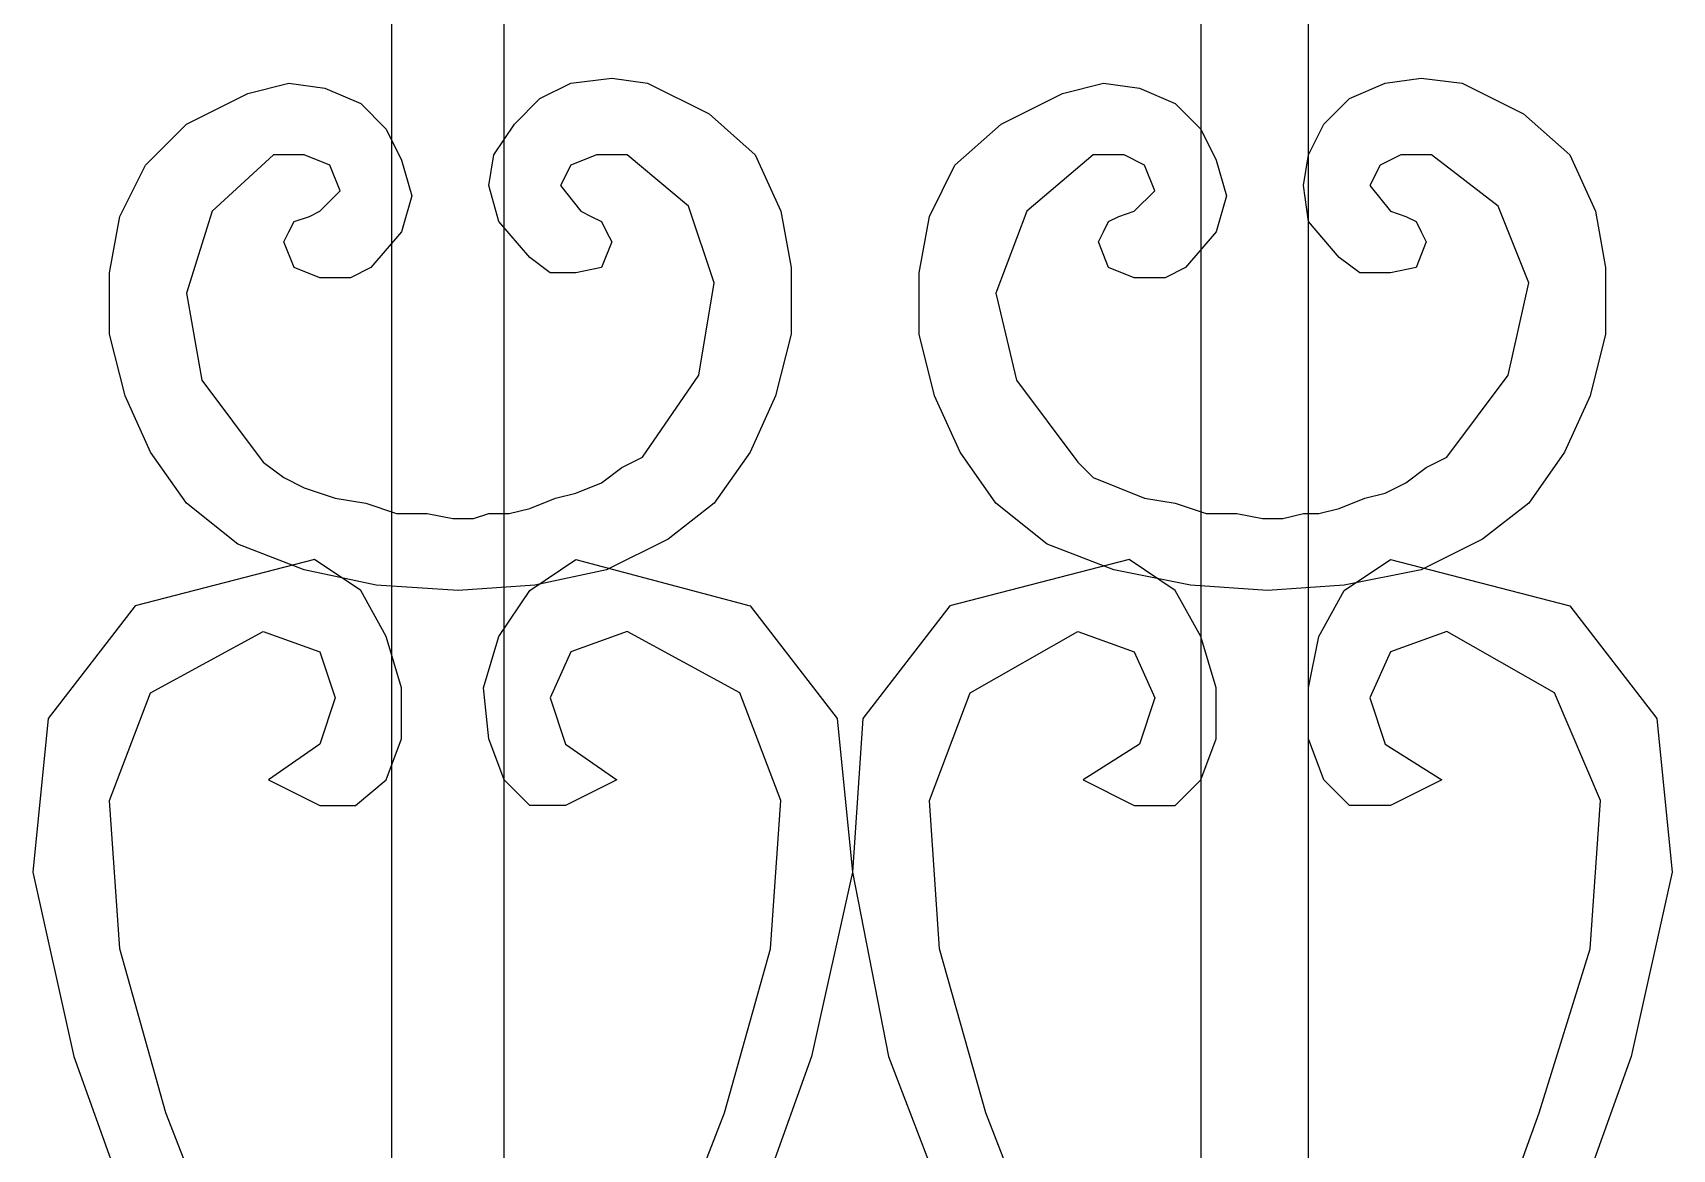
# Model space of a CAD drawing. Header units: centimetres. Extents: x -44.8 to 53, y -30.8 to 53.
# Drawn here: x 3.8 to 24.53, y 10.39 to 24.5 of the extents above; entities that cross this region are included whole.
import ezdxf

# ---------------------------------------------------------------- set-up
doc = ezdxf.new("R2010")
doc.units = ezdxf.units.CM
doc.header["$MEASUREMENT"] = 0
doc.layers.add('layer 1', color=7, linetype='Continuous')

msp = doc.modelspace()

# ---------------------------------------------------------------- linework, layer by layer
at = {"layer": 'layer 1', "color": 156}
for points, knots in [([(8.33904, -28.21475), (8.33904, -28.21475), (8.33904, 51.52764), (8.33904, 51.52764), (8.33904, 51.52764), (8.33904, 51.52764), (9.76417, 51.52764), (9.76417, 51.52764), (9.76417, 51.52764), (9.76417, 51.52764), (9.76417, -28.14997), (9.76417, -28.14997), (9.76417, -28.14997), (9.76417, -28.14997), (8.33904, -28.21475), (8.33904, -28.21475)], [0, 0, 0, 0, 0.25, 0.25, 0.25, 0.25, 0.5, 0.5, 0.5, 0.5, 0.75, 0.75, 0.75, 0.75, 1, 1, 1, 1]), ([(18.57405, -28.21475), (18.57405, -28.21475), (18.57405, 51.52764), (18.57405, 51.52764), (18.57405, 51.52764), (18.57405, 51.52764), (19.9344, 51.52764), (19.9344, 51.52764), (19.9344, 51.52764), (19.9344, 51.52764), (19.9344, -28.14997), (19.9344, -28.14997), (19.9344, -28.14997), (19.9344, -28.14997), (18.57405, -28.21475), (18.57405, -28.21475)], [0, 0, 0, 0, 0.25, 0.25, 0.25, 0.25, 0.5, 0.5, 0.5, 0.5, 0.75, 0.75, 0.75, 0.75, 1, 1, 1, 1]), ([(12.42009, 18.55536), (12.42009, 18.55536), (12.87354, 19.20314), (12.87354, 19.20314), (12.87354, 19.20314), (12.87354, 19.20314), (13.19743, 19.91571), (13.19743, 19.91571), (13.19743, 19.91571), (13.19743, 19.91571), (13.39177, 20.69305), (13.39177, 20.69305), (13.39177, 20.69305), (13.39177, 20.69305), (13.39177, 21.53517), (13.39177, 21.53517), (13.39177, 21.53517), (13.39177, 21.53517), (13.26221, 22.24774), (13.26221, 22.24774), (13.26221, 22.24774), (13.26221, 22.24774), (12.93832, 22.9603), (12.93832, 22.9603), (12.93832, 22.9603), (12.93832, 22.9603), (12.35531, 23.47853), (12.35531, 23.47853), (12.35531, 23.47853), (12.35531, 23.47853), (11.57797, 23.8672), (11.57797, 23.8672), (11.57797, 23.8672), (11.57797, 23.8672), (11.12452, 23.93198), (11.12452, 23.93198), (11.12452, 23.93198), (11.12452, 23.93198), (10.60629, 23.8672), (10.60629, 23.8672), (10.60629, 23.8672), (10.60629, 23.8672), (10.21762, 23.67286), (10.21762, 23.67286), (10.21762, 23.67286), (10.21762, 23.67286), (9.89372, 23.34897), (9.89372, 23.34897), (9.89372, 23.34897), (9.89372, 23.34897), (9.63461, 22.9603), (9.63461, 22.9603), (9.63461, 22.9603), (9.63461, 22.9603), (9.56983, 22.57163), (9.56983, 22.57163), (9.56983, 22.57163), (9.56983, 22.57163), (9.69939, 22.11818), (9.69939, 22.11818), (9.69939, 22.11818), (9.69939, 22.11818), (10.08806, 21.66473), (10.08806, 21.66473), (10.08806, 21.66473), (10.08806, 21.66473), (10.34717, 21.47039), (10.34717, 21.47039), (10.34717, 21.47039), (10.34717, 21.47039), (10.67107, 21.47039), (10.67107, 21.47039), (10.67107, 21.47039), (10.67107, 21.47039), (10.99496, 21.53517), (10.99496, 21.53517), (10.99496, 21.53517), (10.99496, 21.53517), (11.12452, 21.85906), (11.12452, 21.85906), (11.12452, 21.85906), (11.12452, 21.85906), (11.05974, 21.98862), (11.05974, 21.98862), (11.05974, 21.98862), (11.05974, 21.98862), (10.99496, 22.11818), (10.99496, 22.11818), (10.99496, 22.11818), (10.99496, 22.11818), (10.8654, 22.18296), (10.8654, 22.18296), (10.8654, 22.18296), (10.8654, 22.18296), (10.73584, 22.24774), (10.73584, 22.24774), (10.73584, 22.24774), (10.73584, 22.24774), (10.47673, 22.57163), (10.47673, 22.57163), (10.47673, 22.57163), (10.47673, 22.57163), (10.60629, 22.83074), (10.60629, 22.83074), (10.60629, 22.83074), (10.60629, 22.83074), (10.93018, 22.9603), (10.93018, 22.9603), (10.93018, 22.9603), (10.93018, 22.9603), (11.31885, 22.9603), (11.31885, 22.9603), (11.31885, 22.9603), (11.31885, 22.9603), (12.09619, 22.31251), (12.09619, 22.31251), (12.09619, 22.31251), (12.09619, 22.31251), (12.42009, 21.34084), (12.42009, 21.34084), (12.42009, 21.34084), (12.42009, 21.34084), (12.22575, 20.17482), (12.22575, 20.17482), (12.22575, 20.17482), (12.22575, 20.17482), (11.51319, 19.13837), (11.51319, 19.13837), (11.51319, 19.13837), (11.51319, 19.13837), (11.25407, 19.00881), (11.25407, 19.00881), (11.25407, 19.00881), (11.25407, 19.00881), (10.99496, 18.81447), (10.99496, 18.81447), (10.99496, 18.81447), (10.99496, 18.81447), (10.67107, 18.68492), (10.67107, 18.68492), (10.67107, 18.68492), (10.67107, 18.68492), (10.41195, 18.62014), (10.41195, 18.62014), (10.41195, 18.62014), (10.41195, 18.62014), (10.08806, 18.49058), (10.08806, 18.49058), (10.08806, 18.49058), (10.08806, 18.49058), (9.82894, 18.4258), (9.82894, 18.4258), (9.82894, 18.4258), (9.82894, 18.4258), (9.56983, 18.4258), (9.56983, 18.4258), (9.56983, 18.4258), (9.56983, 18.4258), (9.3755, 18.36102), (9.3755, 18.36102), (9.3755, 18.36102), (9.3755, 18.36102), (9.3755, 18.36102), (9.3755, 18.36102), (9.3755, 18.36102), (9.3755, 18.36102), (9.3755, 18.36102), (9.3755, 18.36102), (9.3755, 18.36102), (9.3755, 18.36102), (9.3755, 18.36102), (9.3755, 18.36102), (9.3755, 18.36102), (9.3755, 18.36102), (9.3755, 18.36102), (9.3755, 18.36102), (9.3755, 18.36102), (9.3755, 18.36102), (9.11638, 18.36102), (9.11638, 18.36102), (9.11638, 18.36102), (9.11638, 18.36102), (8.79249, 18.4258), (8.79249, 18.4258), (8.79249, 18.4258), (8.79249, 18.4258), (8.40382, 18.4258), (8.40382, 18.4258), (8.40382, 18.4258), (8.40382, 18.4258), (8.01515, 18.55536), (8.01515, 18.55536), (8.01515, 18.55536), (8.01515, 18.55536), (7.62647, 18.62014), (7.62647, 18.62014), (7.62647, 18.62014), (7.62647, 18.62014), (7.2378, 18.74969), (7.2378, 18.74969), (7.2378, 18.74969), (7.2378, 18.74969), (6.97869, 18.87925), (6.97869, 18.87925), (6.97869, 18.87925), (6.97869, 18.87925), (6.71957, 19.07359), (6.71957, 19.07359), (6.71957, 19.07359), (6.71957, 19.07359), (5.94223, 20.11004), (5.94223, 20.11004), (5.94223, 20.11004), (5.94223, 20.11004), (5.7479, 21.21128), (5.7479, 21.21128), (5.7479, 21.21128), (5.7479, 21.21128), (6.07179, 22.24774), (6.07179, 22.24774), (6.07179, 22.24774), (6.07179, 22.24774), (6.84913, 22.9603), (6.84913, 22.9603), (6.84913, 22.9603), (6.84913, 22.9603), (7.2378, 22.9603), (7.2378, 22.9603), (7.2378, 22.9603), (7.2378, 22.9603), (7.5617, 22.83074), (7.5617, 22.83074), (7.5617, 22.83074), (7.5617, 22.83074), (7.69125, 22.50685), (7.69125, 22.50685), (7.69125, 22.50685), (7.69125, 22.50685), (7.43214, 22.24774), (7.43214, 22.24774), (7.43214, 22.24774), (7.43214, 22.24774), (7.30258, 22.18296), (7.30258, 22.18296), (7.30258, 22.18296), (7.30258, 22.18296), (7.10825, 22.11818), (7.10825, 22.11818), (7.10825, 22.11818), (7.10825, 22.11818), (7.04347, 21.98862), (7.04347, 21.98862), (7.04347, 21.98862), (7.04347, 21.98862), (6.97869, 21.85906), (6.97869, 21.85906), (6.97869, 21.85906), (6.97869, 21.85906), (7.10825, 21.53517), (7.10825, 21.53517), (7.10825, 21.53517), (7.10825, 21.53517), (7.43214, 21.40561), (7.43214, 21.40561), (7.43214, 21.40561), (7.43214, 21.40561), (7.82081, 21.40561), (7.82081, 21.40561), (7.82081, 21.40561), (7.82081, 21.40561), (8.07992, 21.53517), (8.07992, 21.53517), (8.07992, 21.53517), (8.07992, 21.53517), (8.4686, 21.98862), (8.4686, 21.98862), (8.4686, 21.98862), (8.4686, 21.98862), (8.59815, 22.44207), (8.59815, 22.44207), (8.59815, 22.44207), (8.59815, 22.44207), (8.4686, 22.89552), (8.4686, 22.89552), (8.4686, 22.89552), (8.4686, 22.89552), (8.27426, 23.28419), (8.27426, 23.28419), (8.27426, 23.28419), (8.27426, 23.28419), (7.95037, 23.60809), (7.95037, 23.60809), (7.95037, 23.60809), (7.95037, 23.60809), (7.49692, 23.80242), (7.49692, 23.80242), (7.49692, 23.80242), (7.49692, 23.80242), (7.04347, 23.8672), (7.04347, 23.8672), (7.04347, 23.8672), (7.04347, 23.8672), (6.52524, 23.73764), (6.52524, 23.73764), (6.52524, 23.73764), (6.52524, 23.73764), (5.7479, 23.34897), (5.7479, 23.34897), (5.7479, 23.34897), (5.7479, 23.34897), (5.22967, 22.83074), (5.22967, 22.83074), (5.22967, 22.83074), (5.22967, 22.83074), (4.90578, 22.18296), (4.90578, 22.18296), (4.90578, 22.18296), (4.90578, 22.18296), (4.77622, 21.47039), (4.77622, 21.47039), (4.77622, 21.47039), (4.77622, 21.47039), (4.77622, 20.69305), (4.77622, 20.69305), (4.77622, 20.69305), (4.77622, 20.69305), (4.97055, 19.91571), (4.97055, 19.91571), (4.97055, 19.91571), (4.97055, 19.91571), (5.29445, 19.20314), (5.29445, 19.20314), (5.29445, 19.20314), (5.29445, 19.20314), (5.7479, 18.55536), (5.7479, 18.55536), (5.7479, 18.55536), (5.7479, 18.55536), (6.39568, 18.03713), (6.39568, 18.03713), (6.39568, 18.03713), (6.39568, 18.03713), (7.2378, 17.71324), (7.2378, 17.71324), (7.2378, 17.71324), (7.2378, 17.71324), (8.1447, 17.5189), (8.1447, 17.5189), (8.1447, 17.5189), (8.1447, 17.5189), (9.18116, 17.45412), (9.18116, 17.45412), (9.18116, 17.45412), (9.18116, 17.45412), (10.15284, 17.5189), (10.15284, 17.5189), (10.15284, 17.5189), (10.15284, 17.5189), (11.05974, 17.71324), (11.05974, 17.71324), (11.05974, 17.71324), (11.05974, 17.71324), (11.83708, 18.10191), (11.83708, 18.10191), (11.83708, 18.10191), (11.83708, 18.10191), (12.42009, 18.55536), (12.42009, 18.55536)], [0, 0, 0, 0, 0.01086957, 0.01086957, 0.01086957, 0.01086957, 0.02173913, 0.02173913, 0.02173913, 0.02173913, 0.0326087, 0.0326087, 0.0326087, 0.0326087, 0.04347826, 0.04347826, 0.04347826, 0.04347826, 0.05434783, 0.05434783, 0.05434783, 0.05434783, 0.06521739, 0.06521739, 0.06521739, 0.06521739, 0.07608696, 0.07608696, 0.07608696, 0.07608696, 0.08695652, 0.08695652, 0.08695652, 0.08695652, 0.09782609, 0.09782609, 0.09782609, 0.09782609, 0.10869565, 0.10869565, 0.10869565, 0.10869565, 0.11956522, 0.11956522, 0.11956522, 0.11956522, 0.13043478, 0.13043478, 0.13043478, 0.13043478, 0.14130435, 0.14130435, 0.14130435, 0.14130435, 0.15217391, 0.15217391, 0.15217391, 0.15217391, 0.16304348, 0.16304348, 0.16304348, 0.16304348, 0.17391304, 0.17391304, 0.17391304, 0.17391304, 0.18478261, 0.18478261, 0.18478261, 0.18478261, 0.19565217, 0.19565217, 0.19565217, 0.19565217, 0.20652174, 0.20652174, 0.20652174, 0.20652174, 0.2173913, 0.2173913, 0.2173913, 0.2173913, 0.22826087, 0.22826087, 0.22826087, 0.22826087, 0.23913043, 0.23913043, 0.23913043, 0.23913043, 0.25, 0.25, 0.25, 0.25, 0.26086957, 0.26086957, 0.26086957, 0.26086957, 0.27173913, 0.27173913, 0.27173913, 0.27173913, 0.2826087, 0.2826087, 0.2826087, 0.2826087, 0.29347826, 0.29347826, 0.29347826, 0.29347826, 0.30434783, 0.30434783, 0.30434783, 0.30434783, 0.31521739, 0.31521739, 0.31521739, 0.31521739, 0.32608696, 0.32608696, 0.32608696, 0.32608696, 0.33695652, 0.33695652, 0.33695652, 0.33695652, 0.34782609, 0.34782609, 0.34782609, 0.34782609, 0.35869565, 0.35869565, 0.35869565, 0.35869565, 0.36956522, 0.36956522, 0.36956522, 0.36956522, 0.38043478, 0.38043478, 0.38043478, 0.38043478, 0.39130435, 0.39130435, 0.39130435, 0.39130435, 0.40217391, 0.40217391, 0.40217391, 0.40217391, 0.41304348, 0.41304348, 0.41304348, 0.41304348, 0.42391304, 0.42391304, 0.42391304, 0.42391304, 0.43478261, 0.43478261, 0.43478261, 0.43478261, 0.44565217, 0.44565217, 0.44565217, 0.44565217, 0.45652174, 0.45652174, 0.45652174, 0.45652174, 0.4673913, 0.4673913, 0.4673913, 0.4673913, 0.47826087, 0.47826087, 0.47826087, 0.47826087, 0.48913043, 0.48913043, 0.48913043, 0.48913043, 0.5, 0.5, 0.5, 0.5, 0.51086957, 0.51086957, 0.51086957, 0.51086957, 0.52173913, 0.52173913, 0.52173913, 0.52173913, 0.5326087, 0.5326087, 0.5326087, 0.5326087, 0.54347826, 0.54347826, 0.54347826, 0.54347826, 0.55434783, 0.55434783, 0.55434783, 0.55434783, 0.56521739, 0.56521739, 0.56521739, 0.56521739, 0.57608696, 0.57608696, 0.57608696, 0.57608696, 0.58695652, 0.58695652, 0.58695652, 0.58695652, 0.59782609, 0.59782609, 0.59782609, 0.59782609, 0.60869565, 0.60869565, 0.60869565, 0.60869565, 0.61956522, 0.61956522, 0.61956522, 0.61956522, 0.63043478, 0.63043478, 0.63043478, 0.63043478, 0.64130435, 0.64130435, 0.64130435, 0.64130435, 0.65217391, 0.65217391, 0.65217391, 0.65217391, 0.66304348, 0.66304348, 0.66304348, 0.66304348, 0.67391304, 0.67391304, 0.67391304, 0.67391304, 0.68478261, 0.68478261, 0.68478261, 0.68478261, 0.69565217, 0.69565217, 0.69565217, 0.69565217, 0.70652174, 0.70652174, 0.70652174, 0.70652174, 0.7173913, 0.7173913, 0.7173913, 0.7173913, 0.72826087, 0.72826087, 0.72826087, 0.72826087, 0.73913043, 0.73913043, 0.73913043, 0.73913043, 0.75, 0.75, 0.75, 0.75, 0.76086957, 0.76086957, 0.76086957, 0.76086957, 0.77173913, 0.77173913, 0.77173913, 0.77173913, 0.7826087, 0.7826087, 0.7826087, 0.7826087, 0.79347826, 0.79347826, 0.79347826, 0.79347826, 0.80434783, 0.80434783, 0.80434783, 0.80434783, 0.81521739, 0.81521739, 0.81521739, 0.81521739, 0.82608696, 0.82608696, 0.82608696, 0.82608696, 0.83695652, 0.83695652, 0.83695652, 0.83695652, 0.84782609, 0.84782609, 0.84782609, 0.84782609, 0.85869565, 0.85869565, 0.85869565, 0.85869565, 0.86956522, 0.86956522, 0.86956522, 0.86956522, 0.88043478, 0.88043478, 0.88043478, 0.88043478, 0.89130435, 0.89130435, 0.89130435, 0.89130435, 0.90217391, 0.90217391, 0.90217391, 0.90217391, 0.91304348, 0.91304348, 0.91304348, 0.91304348, 0.92391304, 0.92391304, 0.92391304, 0.92391304, 0.93478261, 0.93478261, 0.93478261, 0.93478261, 0.94565217, 0.94565217, 0.94565217, 0.94565217, 0.95652174, 0.95652174, 0.95652174, 0.95652174, 0.9673913, 0.9673913, 0.9673913, 0.9673913, 0.97826087, 0.97826087, 0.97826087, 0.97826087, 0.98913043, 0.98913043, 0.98913043, 0.98913043, 1, 1, 1, 1]), ([(22.71988, 18.55536), (22.71988, 18.55536), (23.17333, 19.20314), (23.17333, 19.20314), (23.17333, 19.20314), (23.17333, 19.20314), (23.49722, 19.91571), (23.49722, 19.91571), (23.49722, 19.91571), (23.49722, 19.91571), (23.69155, 20.69305), (23.69155, 20.69305), (23.69155, 20.69305), (23.69155, 20.69305), (23.69155, 21.53517), (23.69155, 21.53517), (23.69155, 21.53517), (23.69155, 21.53517), (23.562, 22.24774), (23.562, 22.24774), (23.562, 22.24774), (23.562, 22.24774), (23.2381, 22.9603), (23.2381, 22.9603), (23.2381, 22.9603), (23.2381, 22.9603), (22.6551, 23.47853), (22.6551, 23.47853), (22.6551, 23.47853), (22.6551, 23.47853), (21.87775, 23.8672), (21.87775, 23.8672), (21.87775, 23.8672), (21.87775, 23.8672), (21.35953, 23.93198), (21.35953, 23.93198), (21.35953, 23.93198), (21.35953, 23.93198), (20.90608, 23.8672), (20.90608, 23.8672), (20.90608, 23.8672), (20.90608, 23.8672), (20.45263, 23.67286), (20.45263, 23.67286), (20.45263, 23.67286), (20.45263, 23.67286), (20.12873, 23.34897), (20.12873, 23.34897), (20.12873, 23.34897), (20.12873, 23.34897), (19.9344, 22.9603), (19.9344, 22.9603), (19.9344, 22.9603), (19.9344, 22.9603), (19.86962, 22.57163), (19.86962, 22.57163), (19.86962, 22.57163), (19.86962, 22.57163), (19.9344, 22.11818), (19.9344, 22.11818), (19.9344, 22.11818), (19.9344, 22.11818), (20.32307, 21.66473), (20.32307, 21.66473), (20.32307, 21.66473), (20.32307, 21.66473), (20.58218, 21.47039), (20.58218, 21.47039), (20.58218, 21.47039), (20.58218, 21.47039), (20.97085, 21.47039), (20.97085, 21.47039), (20.97085, 21.47039), (20.97085, 21.47039), (21.29475, 21.53517), (21.29475, 21.53517), (21.29475, 21.53517), (21.29475, 21.53517), (21.4243, 21.85906), (21.4243, 21.85906), (21.4243, 21.85906), (21.4243, 21.85906), (21.35953, 21.98862), (21.35953, 21.98862), (21.35953, 21.98862), (21.35953, 21.98862), (21.29475, 22.11818), (21.29475, 22.11818), (21.29475, 22.11818), (21.29475, 22.11818), (21.16519, 22.18296), (21.16519, 22.18296), (21.16519, 22.18296), (21.16519, 22.18296), (20.97085, 22.24774), (20.97085, 22.24774), (20.97085, 22.24774), (20.97085, 22.24774), (20.71174, 22.57163), (20.71174, 22.57163), (20.71174, 22.57163), (20.71174, 22.57163), (20.8413, 22.83074), (20.8413, 22.83074), (20.8413, 22.83074), (20.8413, 22.83074), (21.10041, 22.9603), (21.10041, 22.9603), (21.10041, 22.9603), (21.10041, 22.9603), (21.48908, 22.9603), (21.48908, 22.9603), (21.48908, 22.9603), (21.48908, 22.9603), (22.3312, 22.31251), (22.3312, 22.31251), (22.3312, 22.31251), (22.3312, 22.31251), (22.71988, 21.34084), (22.71988, 21.34084), (22.71988, 21.34084), (22.71988, 21.34084), (22.46076, 20.17482), (22.46076, 20.17482), (22.46076, 20.17482), (22.46076, 20.17482), (21.68342, 19.13837), (21.68342, 19.13837), (21.68342, 19.13837), (21.68342, 19.13837), (21.4243, 19.00881), (21.4243, 19.00881), (21.4243, 19.00881), (21.4243, 19.00881), (21.16519, 18.81447), (21.16519, 18.81447), (21.16519, 18.81447), (21.16519, 18.81447), (20.90608, 18.68492), (20.90608, 18.68492), (20.90608, 18.68492), (20.90608, 18.68492), (20.64696, 18.62014), (20.64696, 18.62014), (20.64696, 18.62014), (20.64696, 18.62014), (20.32307, 18.49058), (20.32307, 18.49058), (20.32307, 18.49058), (20.32307, 18.49058), (20.06396, 18.4258), (20.06396, 18.4258), (20.06396, 18.4258), (20.06396, 18.4258), (19.86962, 18.4258), (19.86962, 18.4258), (19.86962, 18.4258), (19.86962, 18.4258), (19.61051, 18.36102), (19.61051, 18.36102), (19.61051, 18.36102), (19.61051, 18.36102), (19.61051, 18.36102), (19.61051, 18.36102), (19.61051, 18.36102), (19.61051, 18.36102), (19.61051, 18.36102), (19.61051, 18.36102), (19.61051, 18.36102), (19.61051, 18.36102), (19.61051, 18.36102), (19.61051, 18.36102), (19.61051, 18.36102), (19.61051, 18.36102), (19.61051, 18.36102), (19.61051, 18.36102), (19.61051, 18.36102), (19.61051, 18.36102), (19.35139, 18.36102), (19.35139, 18.36102), (19.35139, 18.36102), (19.35139, 18.36102), (19.0275, 18.4258), (19.0275, 18.4258), (19.0275, 18.4258), (19.0275, 18.4258), (18.63883, 18.4258), (18.63883, 18.4258), (18.63883, 18.4258), (18.63883, 18.4258), (18.25016, 18.55536), (18.25016, 18.55536), (18.25016, 18.55536), (18.25016, 18.55536), (17.86148, 18.62014), (17.86148, 18.62014), (17.86148, 18.62014), (17.86148, 18.62014), (17.53759, 18.74969), (17.53759, 18.74969), (17.53759, 18.74969), (17.53759, 18.74969), (17.2137, 18.87925), (17.2137, 18.87925), (17.2137, 18.87925), (17.2137, 18.87925), (17.01936, 19.07359), (17.01936, 19.07359), (17.01936, 19.07359), (17.01936, 19.07359), (16.24202, 20.11004), (16.24202, 20.11004), (16.24202, 20.11004), (16.24202, 20.11004), (15.98291, 21.21128), (15.98291, 21.21128), (15.98291, 21.21128), (15.98291, 21.21128), (16.37158, 22.24774), (16.37158, 22.24774), (16.37158, 22.24774), (16.37158, 22.24774), (17.2137, 22.9603), (17.2137, 22.9603), (17.2137, 22.9603), (17.2137, 22.9603), (17.60237, 22.9603), (17.60237, 22.9603), (17.60237, 22.9603), (17.60237, 22.9603), (17.86148, 22.83074), (17.86148, 22.83074), (17.86148, 22.83074), (17.86148, 22.83074), (17.99104, 22.50685), (17.99104, 22.50685), (17.99104, 22.50685), (17.99104, 22.50685), (17.73193, 22.24774), (17.73193, 22.24774), (17.73193, 22.24774), (17.73193, 22.24774), (17.53759, 22.18296), (17.53759, 22.18296), (17.53759, 22.18296), (17.53759, 22.18296), (17.40803, 22.11818), (17.40803, 22.11818), (17.40803, 22.11818), (17.40803, 22.11818), (17.34326, 21.98862), (17.34326, 21.98862), (17.34326, 21.98862), (17.34326, 21.98862), (17.27848, 21.85906), (17.27848, 21.85906), (17.27848, 21.85906), (17.27848, 21.85906), (17.40803, 21.53517), (17.40803, 21.53517), (17.40803, 21.53517), (17.40803, 21.53517), (17.73193, 21.40561), (17.73193, 21.40561), (17.73193, 21.40561), (17.73193, 21.40561), (18.1206, 21.40561), (18.1206, 21.40561), (18.1206, 21.40561), (18.1206, 21.40561), (18.37971, 21.53517), (18.37971, 21.53517), (18.37971, 21.53517), (18.37971, 21.53517), (18.76838, 21.98862), (18.76838, 21.98862), (18.76838, 21.98862), (18.76838, 21.98862), (18.89794, 22.44207), (18.89794, 22.44207), (18.89794, 22.44207), (18.89794, 22.44207), (18.76838, 22.89552), (18.76838, 22.89552), (18.76838, 22.89552), (18.76838, 22.89552), (18.57405, 23.28419), (18.57405, 23.28419), (18.57405, 23.28419), (18.57405, 23.28419), (18.25016, 23.60809), (18.25016, 23.60809), (18.25016, 23.60809), (18.25016, 23.60809), (17.79671, 23.80242), (17.79671, 23.80242), (17.79671, 23.80242), (17.79671, 23.80242), (17.34326, 23.8672), (17.34326, 23.8672), (17.34326, 23.8672), (17.34326, 23.8672), (16.82503, 23.73764), (16.82503, 23.73764), (16.82503, 23.73764), (16.82503, 23.73764), (16.04769, 23.34897), (16.04769, 23.34897), (16.04769, 23.34897), (16.04769, 23.34897), (15.46468, 22.83074), (15.46468, 22.83074), (15.46468, 22.83074), (15.46468, 22.83074), (15.14079, 22.18296), (15.14079, 22.18296), (15.14079, 22.18296), (15.14079, 22.18296), (15.01123, 21.47039), (15.01123, 21.47039), (15.01123, 21.47039), (15.01123, 21.47039), (15.01123, 20.69305), (15.01123, 20.69305), (15.01123, 20.69305), (15.01123, 20.69305), (15.20556, 19.91571), (15.20556, 19.91571), (15.20556, 19.91571), (15.20556, 19.91571), (15.52946, 19.20314), (15.52946, 19.20314), (15.52946, 19.20314), (15.52946, 19.20314), (15.98291, 18.55536), (15.98291, 18.55536), (15.98291, 18.55536), (15.98291, 18.55536), (16.63069, 18.03713), (16.63069, 18.03713), (16.63069, 18.03713), (16.63069, 18.03713), (17.47281, 17.71324), (17.47281, 17.71324), (17.47281, 17.71324), (17.47281, 17.71324), (18.44449, 17.5189), (18.44449, 17.5189), (18.44449, 17.5189), (18.44449, 17.5189), (19.41617, 17.45412), (19.41617, 17.45412), (19.41617, 17.45412), (19.41617, 17.45412), (20.38785, 17.5189), (20.38785, 17.5189), (20.38785, 17.5189), (20.38785, 17.5189), (21.35953, 17.71324), (21.35953, 17.71324), (21.35953, 17.71324), (21.35953, 17.71324), (22.13687, 18.10191), (22.13687, 18.10191), (22.13687, 18.10191), (22.13687, 18.10191), (22.71988, 18.55536), (22.71988, 18.55536)], [0, 0, 0, 0, 0.01086957, 0.01086957, 0.01086957, 0.01086957, 0.02173913, 0.02173913, 0.02173913, 0.02173913, 0.0326087, 0.0326087, 0.0326087, 0.0326087, 0.04347826, 0.04347826, 0.04347826, 0.04347826, 0.05434783, 0.05434783, 0.05434783, 0.05434783, 0.06521739, 0.06521739, 0.06521739, 0.06521739, 0.07608696, 0.07608696, 0.07608696, 0.07608696, 0.08695652, 0.08695652, 0.08695652, 0.08695652, 0.09782609, 0.09782609, 0.09782609, 0.09782609, 0.10869565, 0.10869565, 0.10869565, 0.10869565, 0.11956522, 0.11956522, 0.11956522, 0.11956522, 0.13043478, 0.13043478, 0.13043478, 0.13043478, 0.14130435, 0.14130435, 0.14130435, 0.14130435, 0.15217391, 0.15217391, 0.15217391, 0.15217391, 0.16304348, 0.16304348, 0.16304348, 0.16304348, 0.17391304, 0.17391304, 0.17391304, 0.17391304, 0.18478261, 0.18478261, 0.18478261, 0.18478261, 0.19565217, 0.19565217, 0.19565217, 0.19565217, 0.20652174, 0.20652174, 0.20652174, 0.20652174, 0.2173913, 0.2173913, 0.2173913, 0.2173913, 0.22826087, 0.22826087, 0.22826087, 0.22826087, 0.23913043, 0.23913043, 0.23913043, 0.23913043, 0.25, 0.25, 0.25, 0.25, 0.26086957, 0.26086957, 0.26086957, 0.26086957, 0.27173913, 0.27173913, 0.27173913, 0.27173913, 0.2826087, 0.2826087, 0.2826087, 0.2826087, 0.29347826, 0.29347826, 0.29347826, 0.29347826, 0.30434783, 0.30434783, 0.30434783, 0.30434783, 0.31521739, 0.31521739, 0.31521739, 0.31521739, 0.32608696, 0.32608696, 0.32608696, 0.32608696, 0.33695652, 0.33695652, 0.33695652, 0.33695652, 0.34782609, 0.34782609, 0.34782609, 0.34782609, 0.35869565, 0.35869565, 0.35869565, 0.35869565, 0.36956522, 0.36956522, 0.36956522, 0.36956522, 0.38043478, 0.38043478, 0.38043478, 0.38043478, 0.39130435, 0.39130435, 0.39130435, 0.39130435, 0.40217391, 0.40217391, 0.40217391, 0.40217391, 0.41304348, 0.41304348, 0.41304348, 0.41304348, 0.42391304, 0.42391304, 0.42391304, 0.42391304, 0.43478261, 0.43478261, 0.43478261, 0.43478261, 0.44565217, 0.44565217, 0.44565217, 0.44565217, 0.45652174, 0.45652174, 0.45652174, 0.45652174, 0.4673913, 0.4673913, 0.4673913, 0.4673913, 0.47826087, 0.47826087, 0.47826087, 0.47826087, 0.48913043, 0.48913043, 0.48913043, 0.48913043, 0.5, 0.5, 0.5, 0.5, 0.51086957, 0.51086957, 0.51086957, 0.51086957, 0.52173913, 0.52173913, 0.52173913, 0.52173913, 0.5326087, 0.5326087, 0.5326087, 0.5326087, 0.54347826, 0.54347826, 0.54347826, 0.54347826, 0.55434783, 0.55434783, 0.55434783, 0.55434783, 0.56521739, 0.56521739, 0.56521739, 0.56521739, 0.57608696, 0.57608696, 0.57608696, 0.57608696, 0.58695652, 0.58695652, 0.58695652, 0.58695652, 0.59782609, 0.59782609, 0.59782609, 0.59782609, 0.60869565, 0.60869565, 0.60869565, 0.60869565, 0.61956522, 0.61956522, 0.61956522, 0.61956522, 0.63043478, 0.63043478, 0.63043478, 0.63043478, 0.64130435, 0.64130435, 0.64130435, 0.64130435, 0.65217391, 0.65217391, 0.65217391, 0.65217391, 0.66304348, 0.66304348, 0.66304348, 0.66304348, 0.67391304, 0.67391304, 0.67391304, 0.67391304, 0.68478261, 0.68478261, 0.68478261, 0.68478261, 0.69565217, 0.69565217, 0.69565217, 0.69565217, 0.70652174, 0.70652174, 0.70652174, 0.70652174, 0.7173913, 0.7173913, 0.7173913, 0.7173913, 0.72826087, 0.72826087, 0.72826087, 0.72826087, 0.73913043, 0.73913043, 0.73913043, 0.73913043, 0.75, 0.75, 0.75, 0.75, 0.76086957, 0.76086957, 0.76086957, 0.76086957, 0.77173913, 0.77173913, 0.77173913, 0.77173913, 0.7826087, 0.7826087, 0.7826087, 0.7826087, 0.79347826, 0.79347826, 0.79347826, 0.79347826, 0.80434783, 0.80434783, 0.80434783, 0.80434783, 0.81521739, 0.81521739, 0.81521739, 0.81521739, 0.82608696, 0.82608696, 0.82608696, 0.82608696, 0.83695652, 0.83695652, 0.83695652, 0.83695652, 0.84782609, 0.84782609, 0.84782609, 0.84782609, 0.85869565, 0.85869565, 0.85869565, 0.85869565, 0.86956522, 0.86956522, 0.86956522, 0.86956522, 0.88043478, 0.88043478, 0.88043478, 0.88043478, 0.89130435, 0.89130435, 0.89130435, 0.89130435, 0.90217391, 0.90217391, 0.90217391, 0.90217391, 0.91304348, 0.91304348, 0.91304348, 0.91304348, 0.92391304, 0.92391304, 0.92391304, 0.92391304, 0.93478261, 0.93478261, 0.93478261, 0.93478261, 0.94565217, 0.94565217, 0.94565217, 0.94565217, 0.95652174, 0.95652174, 0.95652174, 0.95652174, 0.9673913, 0.9673913, 0.9673913, 0.9673913, 0.97826087, 0.97826087, 0.97826087, 0.97826087, 0.98913043, 0.98913043, 0.98913043, 0.98913043, 1, 1, 1, 1]), ([(8.33904, -1.33165), (8.33904, -1.33165), (8.33904, -0.55431), (8.33904, -0.55431), (8.33904, -0.55431), (8.33904, -0.55431), (8.27426, 0.35259), (8.27426, 0.35259), (8.27426, 0.35259), (8.27426, 0.35259), (8.20948, 1.32427), (8.20948, 1.32427), (8.20948, 1.32427), (8.20948, 1.32427), (8.07992, 2.36072), (8.07992, 2.36072), (8.07992, 2.36072), (8.07992, 2.36072), (7.36736, 4.2393), (7.36736, 4.2393), (7.36736, 4.2393), (7.36736, 4.2393), (6.3309, 6.50655), (6.3309, 6.50655), (6.3309, 6.50655), (6.3309, 6.50655), (5.22967, 9.03291), (5.22967, 9.03291), (5.22967, 9.03291), (5.22967, 9.03291), (4.32277, 11.55928), (4.32277, 11.55928), (4.32277, 11.55928), (4.32277, 11.55928), (3.80454, 13.8913), (3.80454, 13.8913), (3.80454, 13.8913), (3.80454, 13.8913), (3.99888, 15.83466), (3.99888, 15.83466), (3.99888, 15.83466), (3.99888, 15.83466), (5.10011, 17.25979), (5.10011, 17.25979), (5.10011, 17.25979), (5.10011, 17.25979), (7.36736, 17.84279), (7.36736, 17.84279), (7.36736, 17.84279), (7.36736, 17.84279), (7.95037, 17.45412), (7.95037, 17.45412), (7.95037, 17.45412), (7.95037, 17.45412), (8.27426, 16.87112), (8.27426, 16.87112), (8.27426, 16.87112), (8.27426, 16.87112), (8.4686, 16.22333), (8.4686, 16.22333), (8.4686, 16.22333), (8.4686, 16.22333), (8.4686, 15.57555), (8.4686, 15.57555), (8.4686, 15.57555), (8.4686, 15.57555), (8.27426, 15.05732), (8.27426, 15.05732), (8.27426, 15.05732), (8.27426, 15.05732), (7.88559, 14.73342), (7.88559, 14.73342), (7.88559, 14.73342), (7.88559, 14.73342), (7.43214, 14.73342), (7.43214, 14.73342), (7.43214, 14.73342), (7.43214, 14.73342), (6.78435, 15.05732), (6.78435, 15.05732), (6.78435, 15.05732), (6.78435, 15.05732), (7.43214, 15.51077), (7.43214, 15.51077), (7.43214, 15.51077), (7.43214, 15.51077), (7.62647, 16.09377), (7.62647, 16.09377), (7.62647, 16.09377), (7.62647, 16.09377), (7.43214, 16.67678), (7.43214, 16.67678), (7.43214, 16.67678), (7.43214, 16.67678), (6.71957, 16.9359), (6.71957, 16.9359), (6.71957, 16.9359), (6.71957, 16.9359), (5.29445, 16.15855), (5.29445, 16.15855), (5.29445, 16.15855), (5.29445, 16.15855), (4.77622, 14.7982), (4.77622, 14.7982), (4.77622, 14.7982), (4.77622, 14.7982), (4.90578, 12.91963), (4.90578, 12.91963), (4.90578, 12.91963), (4.90578, 12.91963), (5.48878, 10.84671), (5.48878, 10.84671), (5.48878, 10.84671), (5.48878, 10.84671), (6.39568, 8.51468), (6.39568, 8.51468), (6.39568, 8.51468), (6.39568, 8.51468), (7.43214, 6.24743), (7.43214, 6.24743), (7.43214, 6.24743), (7.43214, 6.24743), (8.27426, 4.17452), (8.27426, 4.17452), (8.27426, 4.17452), (8.27426, 4.17452), (8.92205, 2.36072), (8.92205, 2.36072), (8.92205, 2.36072), (8.92205, 2.36072), (8.33904, -1.33165), (8.33904, -1.33165)], [0, 0, 0, 0, 0.03030303, 0.03030303, 0.03030303, 0.03030303, 0.06060606, 0.06060606, 0.06060606, 0.06060606, 0.09090909, 0.09090909, 0.09090909, 0.09090909, 0.12121212, 0.12121212, 0.12121212, 0.12121212, 0.15151515, 0.15151515, 0.15151515, 0.15151515, 0.18181818, 0.18181818, 0.18181818, 0.18181818, 0.21212121, 0.21212121, 0.21212121, 0.21212121, 0.24242424, 0.24242424, 0.24242424, 0.24242424, 0.27272727, 0.27272727, 0.27272727, 0.27272727, 0.3030303, 0.3030303, 0.3030303, 0.3030303, 0.33333333, 0.33333333, 0.33333333, 0.33333333, 0.36363636, 0.36363636, 0.36363636, 0.36363636, 0.39393939, 0.39393939, 0.39393939, 0.39393939, 0.42424242, 0.42424242, 0.42424242, 0.42424242, 0.45454545, 0.45454545, 0.45454545, 0.45454545, 0.48484848, 0.48484848, 0.48484848, 0.48484848, 0.51515152, 0.51515152, 0.51515152, 0.51515152, 0.54545455, 0.54545455, 0.54545455, 0.54545455, 0.57575758, 0.57575758, 0.57575758, 0.57575758, 0.60606061, 0.60606061, 0.60606061, 0.60606061, 0.63636364, 0.63636364, 0.63636364, 0.63636364, 0.66666667, 0.66666667, 0.66666667, 0.66666667, 0.6969697, 0.6969697, 0.6969697, 0.6969697, 0.72727273, 0.72727273, 0.72727273, 0.72727273, 0.75757576, 0.75757576, 0.75757576, 0.75757576, 0.78787879, 0.78787879, 0.78787879, 0.78787879, 0.81818182, 0.81818182, 0.81818182, 0.81818182, 0.84848485, 0.84848485, 0.84848485, 0.84848485, 0.87878788, 0.87878788, 0.87878788, 0.87878788, 0.90909091, 0.90909091, 0.90909091, 0.90909091, 0.93939394, 0.93939394, 0.93939394, 0.93939394, 0.96969697, 0.96969697, 0.96969697, 0.96969697, 1, 1, 1, 1]), ([(9.63461, -1.33165), (9.63461, -1.33165), (9.63461, -0.55431), (9.63461, -0.55431), (9.63461, -0.55431), (9.63461, -0.55431), (9.69939, 0.35259), (9.69939, 0.35259), (9.69939, 0.35259), (9.69939, 0.35259), (9.76417, 1.32427), (9.76417, 1.32427), (9.76417, 1.32427), (9.76417, 1.32427), (9.89372, 2.36072), (9.89372, 2.36072), (9.89372, 2.36072), (9.89372, 2.36072), (10.60629, 4.2393), (10.60629, 4.2393), (10.60629, 4.2393), (10.60629, 4.2393), (11.64274, 6.50655), (11.64274, 6.50655), (11.64274, 6.50655), (11.64274, 6.50655), (12.74398, 9.03291), (12.74398, 9.03291), (12.74398, 9.03291), (12.74398, 9.03291), (13.65088, 11.55928), (13.65088, 11.55928), (13.65088, 11.55928), (13.65088, 11.55928), (14.16911, 13.8913), (14.16911, 13.8913), (14.16911, 13.8913), (14.16911, 13.8913), (13.97477, 15.83466), (13.97477, 15.83466), (13.97477, 15.83466), (13.97477, 15.83466), (12.87354, 17.25979), (12.87354, 17.25979), (12.87354, 17.25979), (12.87354, 17.25979), (10.67107, 17.84279), (10.67107, 17.84279), (10.67107, 17.84279), (10.67107, 17.84279), (10.08806, 17.45412), (10.08806, 17.45412), (10.08806, 17.45412), (10.08806, 17.45412), (9.69939, 16.87112), (9.69939, 16.87112), (9.69939, 16.87112), (9.69939, 16.87112), (9.50505, 16.22333), (9.50505, 16.22333), (9.50505, 16.22333), (9.50505, 16.22333), (9.56983, 15.57555), (9.56983, 15.57555), (9.56983, 15.57555), (9.56983, 15.57555), (9.76417, 15.05732), (9.76417, 15.05732), (9.76417, 15.05732), (9.76417, 15.05732), (10.08806, 14.73342), (10.08806, 14.73342), (10.08806, 14.73342), (10.08806, 14.73342), (10.54151, 14.73342), (10.54151, 14.73342), (10.54151, 14.73342), (10.54151, 14.73342), (11.18929, 15.05732), (11.18929, 15.05732), (11.18929, 15.05732), (11.18929, 15.05732), (10.54151, 15.51077), (10.54151, 15.51077), (10.54151, 15.51077), (10.54151, 15.51077), (10.34717, 16.09377), (10.34717, 16.09377), (10.34717, 16.09377), (10.34717, 16.09377), (10.60629, 16.67678), (10.60629, 16.67678), (10.60629, 16.67678), (10.60629, 16.67678), (11.31885, 16.9359), (11.31885, 16.9359), (11.31885, 16.9359), (11.31885, 16.9359), (12.74398, 16.15855), (12.74398, 16.15855), (12.74398, 16.15855), (12.74398, 16.15855), (13.26221, 14.7982), (13.26221, 14.7982), (13.26221, 14.7982), (13.26221, 14.7982), (13.13265, 12.91963), (13.13265, 12.91963), (13.13265, 12.91963), (13.13265, 12.91963), (12.54964, 10.84671), (12.54964, 10.84671), (12.54964, 10.84671), (12.54964, 10.84671), (11.64274, 8.51468), (11.64274, 8.51468), (11.64274, 8.51468), (11.64274, 8.51468), (10.60629, 6.24743), (10.60629, 6.24743), (10.60629, 6.24743), (10.60629, 6.24743), (9.76417, 4.17452), (9.76417, 4.17452), (9.76417, 4.17452), (9.76417, 4.17452), (9.11638, 2.36072), (9.11638, 2.36072), (9.11638, 2.36072), (9.11638, 2.36072), (9.63461, -1.33165), (9.63461, -1.33165)], [0, 0, 0, 0, 0.03030303, 0.03030303, 0.03030303, 0.03030303, 0.06060606, 0.06060606, 0.06060606, 0.06060606, 0.09090909, 0.09090909, 0.09090909, 0.09090909, 0.12121212, 0.12121212, 0.12121212, 0.12121212, 0.15151515, 0.15151515, 0.15151515, 0.15151515, 0.18181818, 0.18181818, 0.18181818, 0.18181818, 0.21212121, 0.21212121, 0.21212121, 0.21212121, 0.24242424, 0.24242424, 0.24242424, 0.24242424, 0.27272727, 0.27272727, 0.27272727, 0.27272727, 0.3030303, 0.3030303, 0.3030303, 0.3030303, 0.33333333, 0.33333333, 0.33333333, 0.33333333, 0.36363636, 0.36363636, 0.36363636, 0.36363636, 0.39393939, 0.39393939, 0.39393939, 0.39393939, 0.42424242, 0.42424242, 0.42424242, 0.42424242, 0.45454545, 0.45454545, 0.45454545, 0.45454545, 0.48484848, 0.48484848, 0.48484848, 0.48484848, 0.51515152, 0.51515152, 0.51515152, 0.51515152, 0.54545455, 0.54545455, 0.54545455, 0.54545455, 0.57575758, 0.57575758, 0.57575758, 0.57575758, 0.60606061, 0.60606061, 0.60606061, 0.60606061, 0.63636364, 0.63636364, 0.63636364, 0.63636364, 0.66666667, 0.66666667, 0.66666667, 0.66666667, 0.6969697, 0.6969697, 0.6969697, 0.6969697, 0.72727273, 0.72727273, 0.72727273, 0.72727273, 0.75757576, 0.75757576, 0.75757576, 0.75757576, 0.78787879, 0.78787879, 0.78787879, 0.78787879, 0.81818182, 0.81818182, 0.81818182, 0.81818182, 0.84848485, 0.84848485, 0.84848485, 0.84848485, 0.87878788, 0.87878788, 0.87878788, 0.87878788, 0.90909091, 0.90909091, 0.90909091, 0.90909091, 0.93939394, 0.93939394, 0.93939394, 0.93939394, 0.96969697, 0.96969697, 0.96969697, 0.96969697, 1, 1, 1, 1]), ([(18.63883, -1.33165), (18.63883, -1.33165), (18.70361, -0.55431), (18.70361, -0.55431), (18.70361, -0.55431), (18.70361, -0.55431), (18.63883, 0.35259), (18.63883, 0.35259), (18.63883, 0.35259), (18.63883, 0.35259), (18.57405, 1.32427), (18.57405, 1.32427), (18.57405, 1.32427), (18.57405, 1.32427), (18.37971, 2.36072), (18.37971, 2.36072), (18.37971, 2.36072), (18.37971, 2.36072), (17.66715, 4.2393), (17.66715, 4.2393), (17.66715, 4.2393), (17.66715, 4.2393), (16.69547, 6.50655), (16.69547, 6.50655), (16.69547, 6.50655), (16.69547, 6.50655), (15.59424, 9.03291), (15.59424, 9.03291), (15.59424, 9.03291), (15.59424, 9.03291), (14.62256, 11.55928), (14.62256, 11.55928), (14.62256, 11.55928), (14.62256, 11.55928), (14.16911, 13.8913), (14.16911, 13.8913), (14.16911, 13.8913), (14.16911, 13.8913), (14.29866, 15.83466), (14.29866, 15.83466), (14.29866, 15.83466), (14.29866, 15.83466), (15.3999, 17.25979), (15.3999, 17.25979), (15.3999, 17.25979), (15.3999, 17.25979), (17.66715, 17.84279), (17.66715, 17.84279), (17.66715, 17.84279), (17.66715, 17.84279), (18.25016, 17.45412), (18.25016, 17.45412), (18.25016, 17.45412), (18.25016, 17.45412), (18.57405, 16.87112), (18.57405, 16.87112), (18.57405, 16.87112), (18.57405, 16.87112), (18.76838, 16.22333), (18.76838, 16.22333), (18.76838, 16.22333), (18.76838, 16.22333), (18.76838, 15.57555), (18.76838, 15.57555), (18.76838, 15.57555), (18.76838, 15.57555), (18.57405, 15.05732), (18.57405, 15.05732), (18.57405, 15.05732), (18.57405, 15.05732), (18.25016, 14.73342), (18.25016, 14.73342), (18.25016, 14.73342), (18.25016, 14.73342), (17.73193, 14.73342), (17.73193, 14.73342), (17.73193, 14.73342), (17.73193, 14.73342), (17.08414, 15.05732), (17.08414, 15.05732), (17.08414, 15.05732), (17.08414, 15.05732), (17.79671, 15.51077), (17.79671, 15.51077), (17.79671, 15.51077), (17.79671, 15.51077), (17.99104, 16.09377), (17.99104, 16.09377), (17.99104, 16.09377), (17.99104, 16.09377), (17.73193, 16.67678), (17.73193, 16.67678), (17.73193, 16.67678), (17.73193, 16.67678), (17.01936, 16.9359), (17.01936, 16.9359), (17.01936, 16.9359), (17.01936, 16.9359), (15.65901, 16.15855), (15.65901, 16.15855), (15.65901, 16.15855), (15.65901, 16.15855), (15.14079, 14.7982), (15.14079, 14.7982), (15.14079, 14.7982), (15.14079, 14.7982), (15.27034, 12.91963), (15.27034, 12.91963), (15.27034, 12.91963), (15.27034, 12.91963), (15.85335, 10.84671), (15.85335, 10.84671), (15.85335, 10.84671), (15.85335, 10.84671), (16.76025, 8.51468), (16.76025, 8.51468), (16.76025, 8.51468), (16.76025, 8.51468), (17.73193, 6.24743), (17.73193, 6.24743), (17.73193, 6.24743), (17.73193, 6.24743), (18.63883, 4.17452), (18.63883, 4.17452), (18.63883, 4.17452), (18.63883, 4.17452), (19.22183, 2.36072), (19.22183, 2.36072), (19.22183, 2.36072), (19.22183, 2.36072), (18.63883, -1.33165), (18.63883, -1.33165)], [0, 0, 0, 0, 0.03030303, 0.03030303, 0.03030303, 0.03030303, 0.06060606, 0.06060606, 0.06060606, 0.06060606, 0.09090909, 0.09090909, 0.09090909, 0.09090909, 0.12121212, 0.12121212, 0.12121212, 0.12121212, 0.15151515, 0.15151515, 0.15151515, 0.15151515, 0.18181818, 0.18181818, 0.18181818, 0.18181818, 0.21212121, 0.21212121, 0.21212121, 0.21212121, 0.24242424, 0.24242424, 0.24242424, 0.24242424, 0.27272727, 0.27272727, 0.27272727, 0.27272727, 0.3030303, 0.3030303, 0.3030303, 0.3030303, 0.33333333, 0.33333333, 0.33333333, 0.33333333, 0.36363636, 0.36363636, 0.36363636, 0.36363636, 0.39393939, 0.39393939, 0.39393939, 0.39393939, 0.42424242, 0.42424242, 0.42424242, 0.42424242, 0.45454545, 0.45454545, 0.45454545, 0.45454545, 0.48484848, 0.48484848, 0.48484848, 0.48484848, 0.51515152, 0.51515152, 0.51515152, 0.51515152, 0.54545455, 0.54545455, 0.54545455, 0.54545455, 0.57575758, 0.57575758, 0.57575758, 0.57575758, 0.60606061, 0.60606061, 0.60606061, 0.60606061, 0.63636364, 0.63636364, 0.63636364, 0.63636364, 0.66666667, 0.66666667, 0.66666667, 0.66666667, 0.6969697, 0.6969697, 0.6969697, 0.6969697, 0.72727273, 0.72727273, 0.72727273, 0.72727273, 0.75757576, 0.75757576, 0.75757576, 0.75757576, 0.78787879, 0.78787879, 0.78787879, 0.78787879, 0.81818182, 0.81818182, 0.81818182, 0.81818182, 0.84848485, 0.84848485, 0.84848485, 0.84848485, 0.87878788, 0.87878788, 0.87878788, 0.87878788, 0.90909091, 0.90909091, 0.90909091, 0.90909091, 0.93939394, 0.93939394, 0.93939394, 0.93939394, 0.96969697, 0.96969697, 0.96969697, 0.96969697, 1, 1, 1, 1]), ([(19.9344, -1.33165), (19.9344, -1.33165), (19.9344, -0.55431), (19.9344, -0.55431), (19.9344, -0.55431), (19.9344, -0.55431), (20.06396, 0.35259), (20.06396, 0.35259), (20.06396, 0.35259), (20.06396, 0.35259), (20.12873, 1.32427), (20.12873, 1.32427), (20.12873, 1.32427), (20.12873, 1.32427), (20.32307, 2.36072), (20.32307, 2.36072), (20.32307, 2.36072), (20.32307, 2.36072), (21.03563, 4.2393), (21.03563, 4.2393), (21.03563, 4.2393), (21.03563, 4.2393), (22.00731, 6.50655), (22.00731, 6.50655), (22.00731, 6.50655), (22.00731, 6.50655), (23.10855, 9.03291), (23.10855, 9.03291), (23.10855, 9.03291), (23.10855, 9.03291), (24.01545, 11.55928), (24.01545, 11.55928), (24.01545, 11.55928), (24.01545, 11.55928), (24.53368, 13.8913), (24.53368, 13.8913), (24.53368, 13.8913), (24.53368, 13.8913), (24.33934, 15.83466), (24.33934, 15.83466), (24.33934, 15.83466), (24.33934, 15.83466), (23.2381, 17.25979), (23.2381, 17.25979), (23.2381, 17.25979), (23.2381, 17.25979), (20.97085, 17.84279), (20.97085, 17.84279), (20.97085, 17.84279), (20.97085, 17.84279), (20.38785, 17.45412), (20.38785, 17.45412), (20.38785, 17.45412), (20.38785, 17.45412), (20.06396, 16.87112), (20.06396, 16.87112), (20.06396, 16.87112), (20.06396, 16.87112), (19.9344, 16.22333), (19.9344, 16.22333), (19.9344, 16.22333), (19.9344, 16.22333), (19.9344, 15.57555), (19.9344, 15.57555), (19.9344, 15.57555), (19.9344, 15.57555), (20.12873, 15.05732), (20.12873, 15.05732), (20.12873, 15.05732), (20.12873, 15.05732), (20.45263, 14.73342), (20.45263, 14.73342), (20.45263, 14.73342), (20.45263, 14.73342), (20.97085, 14.73342), (20.97085, 14.73342), (20.97085, 14.73342), (20.97085, 14.73342), (21.61864, 15.05732), (21.61864, 15.05732), (21.61864, 15.05732), (21.61864, 15.05732), (20.90608, 15.51077), (20.90608, 15.51077), (20.90608, 15.51077), (20.90608, 15.51077), (20.71174, 16.09377), (20.71174, 16.09377), (20.71174, 16.09377), (20.71174, 16.09377), (20.97085, 16.67678), (20.97085, 16.67678), (20.97085, 16.67678), (20.97085, 16.67678), (21.68342, 16.9359), (21.68342, 16.9359), (21.68342, 16.9359), (21.68342, 16.9359), (23.04377, 16.15855), (23.04377, 16.15855), (23.04377, 16.15855), (23.04377, 16.15855), (23.62678, 14.7982), (23.62678, 14.7982), (23.62678, 14.7982), (23.62678, 14.7982), (23.49722, 12.91963), (23.49722, 12.91963), (23.49722, 12.91963), (23.49722, 12.91963), (22.84943, 10.84671), (22.84943, 10.84671), (22.84943, 10.84671), (22.84943, 10.84671), (22.00731, 8.51468), (22.00731, 8.51468), (22.00731, 8.51468), (22.00731, 8.51468), (20.97085, 6.24743), (20.97085, 6.24743), (20.97085, 6.24743), (20.97085, 6.24743), (20.12873, 4.17452), (20.12873, 4.17452), (20.12873, 4.17452), (20.12873, 4.17452), (19.48095, 2.36072), (19.48095, 2.36072), (19.48095, 2.36072), (19.48095, 2.36072), (19.9344, -1.33165), (19.9344, -1.33165)], [0, 0, 0, 0, 0.03030303, 0.03030303, 0.03030303, 0.03030303, 0.06060606, 0.06060606, 0.06060606, 0.06060606, 0.09090909, 0.09090909, 0.09090909, 0.09090909, 0.12121212, 0.12121212, 0.12121212, 0.12121212, 0.15151515, 0.15151515, 0.15151515, 0.15151515, 0.18181818, 0.18181818, 0.18181818, 0.18181818, 0.21212121, 0.21212121, 0.21212121, 0.21212121, 0.24242424, 0.24242424, 0.24242424, 0.24242424, 0.27272727, 0.27272727, 0.27272727, 0.27272727, 0.3030303, 0.3030303, 0.3030303, 0.3030303, 0.33333333, 0.33333333, 0.33333333, 0.33333333, 0.36363636, 0.36363636, 0.36363636, 0.36363636, 0.39393939, 0.39393939, 0.39393939, 0.39393939, 0.42424242, 0.42424242, 0.42424242, 0.42424242, 0.45454545, 0.45454545, 0.45454545, 0.45454545, 0.48484848, 0.48484848, 0.48484848, 0.48484848, 0.51515152, 0.51515152, 0.51515152, 0.51515152, 0.54545455, 0.54545455, 0.54545455, 0.54545455, 0.57575758, 0.57575758, 0.57575758, 0.57575758, 0.60606061, 0.60606061, 0.60606061, 0.60606061, 0.63636364, 0.63636364, 0.63636364, 0.63636364, 0.66666667, 0.66666667, 0.66666667, 0.66666667, 0.6969697, 0.6969697, 0.6969697, 0.6969697, 0.72727273, 0.72727273, 0.72727273, 0.72727273, 0.75757576, 0.75757576, 0.75757576, 0.75757576, 0.78787879, 0.78787879, 0.78787879, 0.78787879, 0.81818182, 0.81818182, 0.81818182, 0.81818182, 0.84848485, 0.84848485, 0.84848485, 0.84848485, 0.87878788, 0.87878788, 0.87878788, 0.87878788, 0.90909091, 0.90909091, 0.90909091, 0.90909091, 0.93939394, 0.93939394, 0.93939394, 0.93939394, 0.96969697, 0.96969697, 0.96969697, 0.96969697, 1, 1, 1, 1])]:
    msp.add_open_spline(points, degree=3, knots=knots, dxfattribs=at)

doc.saveas('drawing.dxf')
